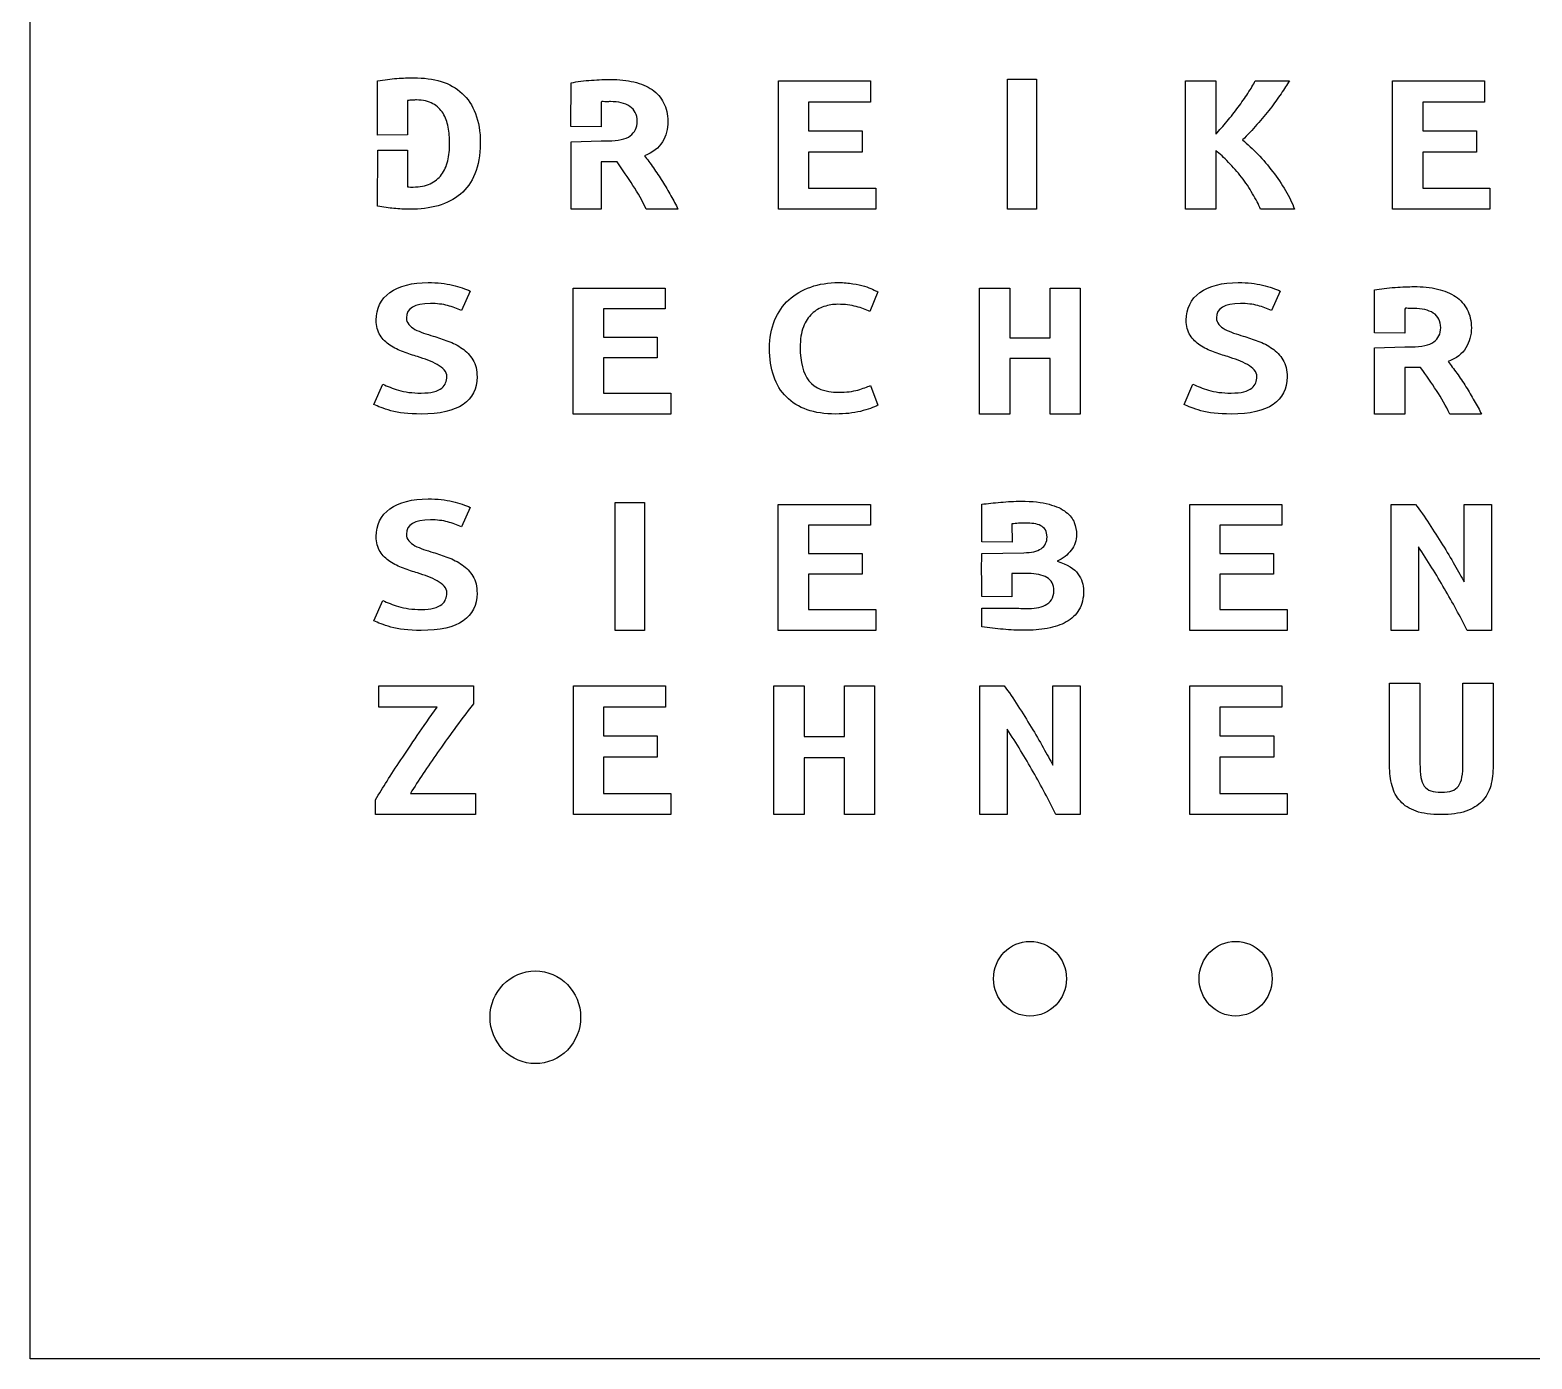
# Model space of a CAD drawing. Extents: x 32 to 171, y 23 to 158.
# Drawn here: x 32.1 to 105.2, y 22.9 to 87.6 of the extents above; entities that cross this region are included whole.
import ezdxf

# ---------------------------------------------------------------- set-up
doc = ezdxf.new("R2010")
doc.units = 0
doc.layers.add('Ebene_1', color=7, linetype='CONTINUOUS')

msp = doc.modelspace()

# ---------------------------------------------------------------- linework, layer by layer
at = {"layer": 'Ebene_1', "color": 7}
for p, q in [((32.058971, 22.93904), (32.058971, 158.33572)), ((48.978982, 82.527714), (48.978982, 85.163807)), ((58.395717, 82.943419), (58.409687, 85.072973)), ((68.502711, 78.916291), (68.502711, 85.163804)), ((68.502711, 85.163804), (72.984953, 85.163804)), ((72.984953, 85.163804), (72.984953, 84.134327)), ((79.652928, 85.249106), (81.077115, 85.249106)), ((79.652928, 78.912821), (79.652928, 85.249106)), ((81.077115, 85.249106), (81.077115, 78.912821)), ((88.331817, 78.916291), (88.331817, 85.163804)), ((88.331817, 85.163804), (89.801993, 85.163804)), ((89.801993, 85.163804), (89.801993, 82.569925)), ((91.726368, 85.163804), (93.387786, 85.163804)), ((98.410008, 78.916291), (98.410008, 85.163804)), ((98.410008, 85.163804), (102.89225, 85.163804)), ((102.89225, 85.163804), (102.89225, 84.134327)), ((50.449156, 84.205106), (50.43519, 82.530238)), ((59.879861, 84.124113), (59.879861, 82.920962)), ((72.984953, 84.134327), (69.972886, 84.134327)), ((69.972886, 84.134327), (69.972886, 82.731412)), ((102.89225, 84.134327), (99.880183, 84.134327)), ((99.880183, 84.134327), (99.880183, 82.731412)), ((59.879861, 82.920962), (58.395717, 82.943419)), ((69.972886, 82.731412), (72.590515, 82.731412)), ((72.590515, 82.731412), (72.590515, 81.701935)), ((99.880183, 82.731412), (102.497812, 82.731412)), ((102.497812, 82.731412), (102.497812, 81.701935)), ((50.43519, 82.530238), (48.978982, 82.527714)), ((58.409687, 82.194373), (59.879862, 82.246957)), ((58.409687, 78.916296), (58.409687, 82.194373)), ((59.879861, 82.246831), (60.202583, 82.246831)), ((48.978982, 79.067687), (48.992949, 81.791159)), ((48.992949, 81.791159), (50.449156, 81.793682)), ((50.449156, 81.793682), (50.449156, 80.006454)), ((60.644832, 81.21748), (59.879862, 81.21748)), ((59.879862, 81.21748), (59.879862, 78.916296)), ((72.590515, 81.701935), (69.972886, 81.701935)), ((69.972886, 81.701935), (69.972886, 79.945768)), ((89.801993, 81.772585), (89.801993, 78.916291)), ((102.497812, 81.701935), (99.880183, 81.701935)), ((99.880183, 81.701935), (99.880183, 79.945768)), ((50.580636, 79.996361), (50.712115, 79.996361)), ((69.972886, 79.945768), (73.247911, 79.945768)), ((73.247911, 79.945768), (73.247911, 78.916291)), ((99.880183, 79.945768), (103.155208, 79.945768)), ((103.155208, 79.945768), (103.155208, 78.916291)), ((59.879862, 78.916296), (58.409687, 78.916296)), ((63.609087, 78.916296), (62.067196, 78.916296)), ((73.247911, 78.916291), (68.502711, 78.916291)), ((81.077115, 78.912821), (79.652928, 78.912821)), ((89.801993, 78.916291), (88.331817, 78.916291)), ((93.638791, 78.916291), (91.977374, 78.916291)), ((103.155208, 78.916291), (98.410008, 78.916291)), ((53.493511, 74.930066), (53.063214, 73.988722)), ((58.51371, 68.945098), (58.51371, 75.078698)), ((58.51371, 75.078698), (62.995971, 75.078698)), ((62.995971, 75.078698), (62.995971, 74.067991)), ((73.340043, 74.900339), (72.957557, 73.929269)), ((78.300956, 68.945098), (78.300956, 75.078698)), ((78.300956, 75.078698), (79.771137, 75.078698)), ((79.771137, 75.078698), (79.771137, 72.66093)), ((81.731379, 72.66093), (81.731379, 75.078698)), ((81.731379, 75.078698), (83.20156, 75.078698)), ((83.20156, 75.078698), (83.20156, 68.945098)), ((92.943551, 74.930066), (92.513254, 73.988722)), ((97.526346, 72.898793), (97.540316, 74.989519)), ((62.995971, 74.067991), (59.983892, 74.067991)), ((59.983892, 74.067991), (59.983892, 72.690657)), ((99.010496, 74.05796), (99.010496, 72.876746)), ((59.983892, 72.690657), (62.601532, 72.690657)), ((62.601532, 72.690657), (62.601532, 71.67995)), ((79.771137, 72.66093), (81.731379, 72.66093)), ((99.010496, 72.876746), (97.526346, 72.898793)), ((62.601532, 71.67995), (59.983892, 71.67995)), ((59.983892, 71.67995), (59.983892, 69.955804)), ((97.540316, 72.163406), (99.010497, 72.215031)), ((97.540316, 68.945099), (97.540316, 72.163406)), ((99.010496, 72.214907), (99.333219, 72.214907)), ((81.731379, 71.650224), (79.771137, 71.650224)), ((79.771137, 71.650224), (79.771137, 68.945098)), ((81.731379, 68.945098), (81.731379, 71.650224)), ((99.77547, 71.204325), (99.010497, 71.204325)), ((99.010497, 71.204325), (99.010497, 68.945099)), ((48.808055, 69.410817), (49.238352, 70.401706)), ((72.981463, 70.332344), (73.351996, 69.371182)), ((88.258095, 69.410817), (88.688392, 70.401706)), ((51.102972, 69.965715), (51.102972, 69.965715)), ((59.983892, 69.955804), (63.25893, 69.955804)), ((63.25893, 69.955804), (63.25893, 68.945098)), ((90.553012, 69.965715), (90.553012, 69.965715)), ((63.25893, 68.945098), (58.51371, 68.945098)), ((71.28418, 68.9451), (71.28418, 68.9451)), ((79.771137, 68.945098), (78.300956, 68.945098)), ((83.20156, 68.945098), (81.731379, 68.945098)), ((99.010497, 68.945099), (97.540316, 68.945099)), ((102.739738, 68.945099), (101.19784, 68.945099)), ((53.493549, 64.397332), (53.063252, 63.455569)), ((60.559689, 64.629826), (61.983882, 64.629826)), ((60.559689, 58.406309), (60.559689, 64.629826)), ((61.983882, 64.629826), (61.983882, 58.406309)), ((68.499245, 58.409711), (68.499245, 64.546038)), ((68.499245, 64.546038), (72.981506, 64.546038)), ((72.981506, 64.546038), (72.981506, 63.534882)), ((78.408463, 63.80556), (78.408463, 64.5503)), ((88.533052, 58.409711), (88.533052, 64.546038)), ((88.533052, 64.546038), (93.015313, 64.546038)), ((93.015313, 64.546038), (93.015313, 63.534882)), ((98.346761, 58.409711), (98.346761, 64.546038)), ((98.346761, 64.546038), (99.530078, 64.546038)), ((101.896712, 60.769074), (101.896712, 64.546038)), ((101.896712, 64.546038), (103.223462, 64.546038)), ((103.223462, 64.546038), (103.223462, 58.409711)), ((72.981506, 63.534882), (69.969427, 63.534882)), ((69.969427, 63.534882), (69.969427, 62.156935)), ((79.878638, 63.59757), (79.888538, 62.71358)), ((93.015313, 63.534882), (90.003234, 63.534882)), ((90.003234, 63.534882), (90.003234, 62.156935)), ((79.888538, 62.71358), (78.406963, 62.72058)), ((78.407015, 62.16121), (80.452369, 62.19011)), ((99.67351, 62.484074), (99.67351, 58.409711)), ((69.969427, 62.156935), (72.587067, 62.156935)), ((72.587067, 62.156935), (72.587067, 61.145779)), ((90.003234, 62.156935), (92.620874, 62.156935)), ((92.620874, 62.156935), (92.620874, 61.145779)), ((72.587067, 61.145779), (69.969427, 61.145779)), ((69.969427, 61.145779), (69.969427, 59.420867)), ((78.418515, 60.05494), (78.408515, 60.82586)), ((79.878653, 61.18011), (79.868753, 60.04713)), ((80.667532, 61.18011), (79.878653, 61.18011)), ((92.620874, 61.145779), (90.003234, 61.145779)), ((90.003234, 61.145779), (90.003234, 59.420867)), ((79.868753, 60.04713), (78.418515, 60.05494)), ((48.808092, 58.875629), (49.238389, 59.866958)), ((51.10301, 59.430773), (51.10301, 59.430773)), ((69.969427, 59.420867), (73.244466, 59.420867)), ((73.244466, 59.420867), (73.244466, 58.409711)), ((78.408463, 58.59205), (78.408463, 59.48516)), ((90.003234, 59.420867), (93.278273, 59.420867)), ((93.278273, 59.420867), (93.278273, 58.409711)), ((61.983882, 58.406309), (60.559689, 58.406309)), ((73.244466, 58.409711), (68.499245, 58.409711)), ((93.278273, 58.409711), (88.533052, 58.409711)), ((99.67351, 58.409711), (98.346761, 58.409711)), ((103.223462, 58.409711), (102.040145, 58.409711)), ((49.039012, 54.677387), (49.039012, 55.710017)), ((49.039012, 55.710017), (53.652707, 55.710017)), ((53.652707, 55.710017), (53.652707, 54.839368)), ((58.517475, 49.443371), (58.517475, 55.710017)), ((58.517475, 55.710017), (62.999691, 55.710017)), ((62.999691, 55.710017), (62.999691, 54.677387)), ((68.287723, 49.443371), (68.287723, 55.710017)), ((68.287723, 55.710017), (69.75789, 55.710017)), ((69.75789, 55.710017), (69.75789, 53.239804)), ((71.718113, 53.239804), (71.718113, 55.710017)), ((71.718113, 55.710017), (73.18828, 55.710017)), ((73.18828, 55.710017), (73.18828, 49.443371)), ((78.316481, 49.443371), (78.316481, 55.710017)), ((78.316481, 55.710017), (79.499786, 55.710017)), ((81.866396, 51.852841), (81.866396, 55.710017)), ((81.866396, 55.710017), (83.193133, 55.710017)), ((83.193133, 55.710017), (83.193133, 49.443371)), ((88.53648, 49.443371), (88.53648, 55.710017)), ((88.53648, 55.710017), (93.018696, 55.710017)), ((93.018696, 55.710017), (93.018696, 54.677387)), ((98.266421, 51.842715), (98.266421, 55.841625)), ((98.266421, 55.841625), (99.74854, 55.841625)), ((99.74854, 55.841625), (99.74854, 51.923706)), ((101.840241, 51.93383), (101.840241, 55.841625)), ((101.840241, 55.841625), (103.310409, 55.841625)), ((103.310409, 55.841625), (103.310409, 51.842715)), ((51.883726, 54.677387), (49.039012, 54.677387)), ((62.999691, 54.677387), (59.987642, 54.677387)), ((59.987642, 54.677387), (59.987642, 53.270176)), ((93.018696, 54.677387), (90.006647, 54.677387)), ((90.006647, 54.677387), (90.006647, 53.270176)), ((79.643217, 53.604262), (79.643217, 49.443371)), ((59.987642, 53.270176), (62.605256, 53.270176)), ((62.605256, 53.270176), (62.605256, 52.237546)), ((69.75789, 53.239804), (71.718113, 53.239804)), ((90.006647, 53.270176), (92.624261, 53.270176)), ((92.624261, 53.270176), (92.624261, 52.237546)), ((62.605256, 52.237546), (59.987642, 52.237546)), ((59.987642, 52.237546), (59.987642, 50.476001)), ((71.718113, 52.207174), (69.75789, 52.207174)), ((69.75789, 52.207174), (69.75789, 49.443371)), ((71.718113, 49.443371), (71.718113, 52.207174)), ((92.624261, 52.237546), (90.006647, 52.237546)), ((90.006647, 52.237546), (90.006647, 50.476001)), ((50.580895, 50.476001), (53.760281, 50.476001)), ((53.760281, 50.476001), (53.760281, 49.443371)), ((59.987642, 50.476001), (63.262648, 50.476001)), ((63.262648, 50.476001), (63.262648, 49.443371)), ((90.006647, 50.476001), (93.281653, 50.476001)), ((93.281653, 50.476001), (93.281653, 49.443371)), ((48.883629, 49.443371), (48.883629, 50.162162)), ((53.760281, 49.443371), (48.883629, 49.443371)), ((63.262648, 49.443371), (58.517475, 49.443371)), ((69.75789, 49.443371), (68.287723, 49.443371)), ((73.18828, 49.443371), (71.718113, 49.443371)), ((79.643217, 49.443371), (78.316481, 49.443371)), ((83.193133, 49.443371), (82.009827, 49.443371)), ((93.281653, 49.443371), (88.53648, 49.443371)), ((100.764509, 49.443369), (100.764509, 49.443369)), ((82.533765, 41.45289), (82.533765, 41.45289)), ((92.548344, 41.45289), (92.548344, 41.45289)), ((58.872849, 39.57475), (58.872849, 39.57475)), ((170.553001, 22.93904), (32.058971, 22.93904))]:
    msp.add_line(p, q, dxfattribs=at)
for points in [[(48.978982, 85.163807), (49.313656, 85.224364), (49.628409, 85.264736), (49.923241, 85.284922)], [(49.923241, 85.284922), (50.218073, 85.305108), (50.492984, 85.315201), (50.747973, 85.315201)], [(50.747973, 85.315201), (51.234048, 85.315201), (51.676296, 85.254643), (52.074717, 85.133528)], [(52.074717, 85.133528), (52.481107, 85.012413), (52.823749, 84.820648), (53.102644, 84.558232)], [(58.409687, 85.072973), (58.553119, 85.099896), (58.708503, 85.123438), (58.87584, 85.143624)], [(58.87584, 85.143624), (59.051146, 85.170622), (59.226451, 85.187275), (59.401757, 85.194088)], [(59.401757, 85.194088), (59.577062, 85.207461), (59.744399, 85.217554), (59.903768, 85.224367)], [(59.903768, 85.224367), (60.063136, 85.23118), (60.202584, 85.23446), (60.32211, 85.23446)], [(60.32211, 85.23446), (60.744437, 85.23446), (61.126921, 85.194088), (61.469564, 85.113345)], [(61.469564, 85.113345), (61.812206, 85.032602), (62.107038, 84.908131), (62.35406, 84.739907)], [(91.367789, 84.558229), (91.511221, 84.780274), (91.630747, 84.982132), (91.726368, 85.163804)], [(93.387786, 85.163804), (93.276228, 84.982132), (93.140765, 84.773545), (92.981396, 84.538044)], [(50.664304, 84.225292), (50.58462, 84.225292), (50.512904, 84.218479), (50.449156, 84.205106)], [(50.879452, 84.235385), (50.815704, 84.235385), (50.743988, 84.232105), (50.664304, 84.225292)], [(51.680279, 84.053712), (51.4731, 84.174827), (51.206157, 84.235385), (50.879452, 84.235385)], [(53.102644, 84.558232), (53.381539, 84.302553), (53.596687, 83.972843), (53.748087, 83.569126)], [(60.118914, 84.144299), (60.03923, 84.144299), (59.879861, 84.19658), (59.879861, 84.124113)], [(60.322109, 84.154392), (60.26633, 84.154392), (60.198599, 84.151112), (60.118914, 84.144299)], [(61.266368, 83.922255), (61.027315, 84.077004), (60.712562, 84.154392), (60.322109, 84.154392)], [(62.35406, 84.739907), (62.601081, 84.571683), (62.788339, 84.356376), (62.915834, 84.093961)], [(90.889683, 83.882004), (91.064989, 84.110777), (91.224357, 84.336185), (91.367789, 84.558229)], [(92.981396, 84.538044), (92.829996, 84.309271), (92.65469, 84.067041), (92.45548, 83.811354)], [(52.170337, 83.589438), (52.050811, 83.78456), (51.887458, 83.939334), (51.680279, 84.053712)], [(52.421343, 82.913213), (52.373532, 83.168892), (52.289864, 83.394317), (52.170337, 83.589438)], [(53.748087, 83.569126), (53.907456, 83.172147), (53.98714, 82.691043), (53.98714, 82.12584)], [(61.624947, 83.195565), (61.624947, 83.525275), (61.505421, 83.767505), (61.266368, 83.922255)], [(62.915834, 84.093961), (63.051297, 83.838282), (63.119029, 83.535494), (63.119029, 83.185598)], [(90.351814, 83.195686), (90.543057, 83.424459), (90.722346, 83.653231), (90.889683, 83.882004)], [(92.45548, 83.811354), (92.256269, 83.562395), (92.041121, 83.306708), (91.810037, 83.044292)], [(52.493059, 82.125966), (52.493059, 82.395119), (52.469153, 82.657534), (52.421343, 82.913213)], [(61.290273, 82.489061), (61.51339, 82.657285), (61.624947, 82.892778), (61.624947, 83.195565)], [(63.119029, 83.185598), (63.119029, 82.822253), (63.031376, 82.492543), (62.856071, 82.196493)], [(89.801993, 82.569925), (89.977298, 82.758326), (90.160572, 82.966913), (90.351814, 83.195686)], [(91.810037, 83.044292), (91.586921, 82.781877), (91.351852, 82.529554), (91.104831, 82.287324)], [(52.397437, 81.268068), (52.461185, 81.530484), (52.493059, 81.816441), (52.493059, 82.125966)], [(53.98714, 82.12584), (53.98714, 81.547188), (53.899487, 81.052635), (53.724182, 80.642181)], [(60.202583, 82.246831), (60.704594, 82.246831), (61.067157, 82.327574), (61.290273, 82.489061)], [(62.856071, 82.196493), (62.680765, 81.900442), (62.389918, 81.675017), (61.983528, 81.520267)], [(91.104831, 82.287324), (91.351852, 82.085466), (91.602858, 81.853328), (91.857847, 81.590913)], [(52.098621, 80.601936), (52.242053, 80.790345), (52.341658, 81.012389), (52.397437, 81.268068)], [(61.421753, 80.076981), (61.1827, 80.453775), (60.923726, 80.833949), (60.644832, 81.21748)], [(61.983528, 81.520267), (62.118991, 81.345332), (62.262423, 81.150186), (62.413823, 80.934878)], [(90.42353, 81.197289), (90.208383, 81.426062), (90.001203, 81.617827), (89.801993, 81.772585)], [(91.05702, 80.470599), (90.85781, 80.733015), (90.646646, 80.975245), (90.42353, 81.197289)], [(91.857847, 81.590913), (92.112837, 81.328497), (92.35189, 81.045895), (92.575006, 80.743108)], [(51.5488, 80.157848), (51.779884, 80.265514), (51.963158, 80.413526), (52.098621, 80.601936)], [(53.724182, 80.642181), (53.556845, 80.238465), (53.321776, 79.908755), (53.018976, 79.653076)], [(62.413823, 80.934878), (62.565223, 80.726283), (62.712639, 80.504239), (62.856071, 80.268746)], [(91.594889, 79.673259), (91.435521, 79.949132), (91.256231, 80.214912), (91.05702, 80.470599)], [(92.575006, 80.743108), (92.806091, 80.447049), (93.01327, 80.140897), (93.196544, 79.824653)], [(50.449156, 80.006454), (50.488999, 79.999641), (50.532825, 79.996361), (50.580636, 79.996361)], [(50.712115, 79.996361), (51.046789, 79.996361), (51.325684, 80.050181), (51.5488, 80.157848)], [(62.067196, 78.916296), (61.883922, 79.320012), (61.668775, 79.706899), (61.421753, 80.076981)], [(62.856071, 80.268746), (62.999502, 80.039965), (63.134966, 79.807828), (63.262461, 79.572335)], [(93.196544, 79.824653), (93.379817, 79.515137), (93.527233, 79.212349), (93.638791, 78.916291)], [(49.779809, 78.956665), (49.532788, 78.976851), (49.265846, 79.013866), (48.978982, 79.067687)], [(51.931285, 79.087873), (51.516927, 78.973495), (51.058742, 78.916293), (50.556731, 78.916293)], [(53.018976, 79.653076), (52.716176, 79.397397), (52.353612, 79.208988), (51.931285, 79.087873)], [(63.262461, 79.572335), (63.397924, 79.343554), (63.513466, 79.124891), (63.609087, 78.916296)], [(91.977374, 78.916291), (91.889721, 79.151792), (91.762226, 79.404115), (91.594889, 79.673259)], [(50.556731, 78.916293), (50.293773, 78.916293), (50.034799, 78.929666), (49.779809, 78.956665)], [(49.58498, 74.860704), (50.039183, 75.184394), (50.660723, 75.346239), (51.449601, 75.346239)], [(51.449601, 75.346239), (51.903803, 75.346239), (52.298242, 75.303301), (52.632917, 75.217424)], [(70.076958, 75.128244), (70.491318, 75.273574), (70.941536, 75.346239), (71.427612, 75.346239)], [(71.427612, 75.346239), (71.690572, 75.346239), (71.925641, 75.326421), (72.132821, 75.286786)], [(89.03502, 74.860704), (89.489223, 75.184394), (90.110763, 75.346239), (90.899641, 75.346239)], [(90.899641, 75.346239), (91.353843, 75.346239), (91.748282, 75.303301), (92.082957, 75.217424)], [(48.915629, 73.513095), (48.915629, 74.087811), (49.138746, 74.537013), (49.58498, 74.860704)], [(52.632917, 75.217424), (52.975561, 75.131547), (53.262426, 75.035761), (53.493511, 74.930066)], [(69.013168, 74.503984), (69.31597, 74.781433), (69.670566, 74.989519), (70.076958, 75.128244)], [(72.132821, 75.286786), (72.34797, 75.253756), (72.535229, 75.214121), (72.694598, 75.167879)], [(72.694598, 75.167879), (72.853967, 75.121638), (72.985447, 75.072093), (73.089037, 75.019246)], [(73.089037, 75.019246), (73.200595, 74.966398), (73.284264, 74.926763), (73.340043, 74.900339)], [(88.365669, 73.513095), (88.365669, 74.087811), (88.588786, 74.537013), (89.03502, 74.860704)], [(92.082957, 75.217424), (92.425601, 75.131547), (92.712466, 75.035761), (92.943551, 74.930066)], [(97.540316, 74.989519), (97.683748, 75.01595), (97.839133, 75.039063), (98.006471, 75.058881)], [(98.006471, 75.058881), (98.181777, 75.085387), (98.357083, 75.101737), (98.532389, 75.108425)], [(98.532389, 75.108425), (98.707696, 75.121554), (98.875033, 75.131463), (99.034402, 75.138152)], [(99.034402, 75.138152), (99.193772, 75.14484), (99.33322, 75.148061), (99.452747, 75.148061)], [(99.452747, 75.148061), (99.875075, 75.148061), (100.257561, 75.108425), (100.600205, 75.029154)], [(100.600205, 75.029154), (100.942849, 74.949883), (101.237682, 74.827682), (101.484705, 74.662525)], [(101.484705, 74.662525), (101.731727, 74.497369), (101.918986, 74.285988), (102.046482, 74.028357)], [(51.557175, 74.325624), (50.776265, 74.325624), (50.385811, 74.091114), (50.385811, 73.622093)], [(52.393864, 74.226535), (52.15481, 74.292594), (51.875913, 74.325624), (51.557175, 74.325624)], [(53.063214, 73.988722), (52.864003, 74.081205), (52.640886, 74.160476), (52.393864, 74.226535)], [(68.319912, 73.503187), (68.487249, 73.899542), (68.718335, 74.233141), (69.013168, 74.503984)], [(70.722403, 74.176991), (70.507255, 74.110931), (70.312027, 73.995328), (70.136721, 73.83018)], [(71.403707, 74.285988), (71.172621, 74.285988), (70.94552, 74.249656), (70.722403, 74.176991)], [(72.288206, 74.176991), (72.033215, 74.249656), (71.738382, 74.285988), (71.403707, 74.285988)], [(72.957557, 73.929269), (72.774283, 74.028357), (72.551166, 74.110931), (72.288206, 74.176991)], [(91.007215, 74.325624), (90.226305, 74.325624), (89.835851, 74.091114), (89.835851, 73.622093)], [(91.843904, 74.226535), (91.60485, 74.292594), (91.325953, 74.325624), (91.007215, 74.325624)], [(92.513254, 73.988722), (92.314043, 74.081205), (92.090926, 74.160476), (91.843904, 74.226535)], [(99.24955, 74.077777), (99.169865, 74.077777), (99.010496, 74.129105), (99.010496, 74.05796)], [(99.452746, 74.087686), (99.396967, 74.087686), (99.329235, 74.084466), (99.24955, 74.077777)], [(100.397009, 73.859782), (100.157955, 74.01171), (99.843201, 74.087686), (99.452746, 74.087686)], [(102.046482, 74.028357), (102.181945, 73.77734), (102.249677, 73.480073), (102.249677, 73.136557)], [(49.106872, 72.779838), (48.979377, 72.978016), (48.915629, 73.222435), (48.915629, 73.513095)], [(50.385811, 73.622093), (50.385811, 73.503187), (50.425653, 73.397492), (50.505338, 73.305009)], [(50.505338, 73.305009), (50.585022, 73.219132), (50.684628, 73.139861), (50.804155, 73.067196)], [(68.068905, 72.145669), (68.068905, 72.654325), (68.152574, 73.106831), (68.319912, 73.503187)], [(69.718377, 73.186102), (69.614787, 72.915259), (69.562992, 72.578357), (69.562992, 72.175396)], [(70.136721, 73.83018), (69.969384, 73.671638), (69.829935, 73.456945), (69.718377, 73.186102)], [(88.556912, 72.779838), (88.429417, 72.978016), (88.365669, 73.222435), (88.365669, 73.513095)], [(89.835851, 73.622093), (89.835851, 73.503187), (89.875693, 73.397492), (89.955378, 73.305009)], [(89.955378, 73.305009), (90.035062, 73.219132), (90.134668, 73.139861), (90.254195, 73.067196)], [(100.75559, 73.146342), (100.75559, 73.470041), (100.636063, 73.707854), (100.397009, 73.859782)], [(100.420914, 72.45272), (100.644031, 72.617877), (100.75559, 72.849076), (100.75559, 73.146342)], [(49.58498, 72.294303), (49.393737, 72.426421), (49.234368, 72.588266), (49.106872, 72.779838)], [(50.804155, 73.067196), (50.931651, 73.001136), (51.071099, 72.941683), (51.222499, 72.888836)], [(51.222499, 72.888836), (51.381869, 72.835988), (51.537254, 72.786444), (51.688655, 72.740202)], [(51.688655, 72.740202), (51.91974, 72.667537), (52.158794, 72.584963), (52.405816, 72.49248)], [(52.405816, 72.49248), (52.660807, 72.406603), (52.891892, 72.287697), (53.099073, 72.13576)], [(89.03502, 72.294303), (88.843777, 72.426421), (88.684408, 72.588266), (88.556912, 72.779838)], [(90.254195, 73.067196), (90.381691, 73.001136), (90.521139, 72.941683), (90.672539, 72.888836)], [(90.672539, 72.888836), (90.831909, 72.835988), (90.987294, 72.786444), (91.138695, 72.740202)], [(91.138695, 72.740202), (91.36978, 72.667537), (91.608834, 72.584963), (91.855856, 72.49248)], [(91.855856, 72.49248), (92.110847, 72.406603), (92.341932, 72.287697), (92.549113, 72.13576)], [(99.333219, 72.214907), (99.835232, 72.214907), (100.197797, 72.294178), (100.420914, 72.45272)], [(102.249677, 73.136557), (102.249677, 72.779837), (102.162024, 72.456139), (101.986718, 72.165486)], [(50.242378, 71.967309), (50.003325, 72.053186), (49.784192, 72.162184), (49.58498, 72.294303)], [(50.935635, 71.739405), (50.712518, 71.805464), (50.481432, 71.881432), (50.242378, 71.967309)], [(51.437648, 71.561045), (51.27031, 71.627104), (51.102972, 71.686558), (50.935635, 71.739405)], [(53.099073, 72.13576), (53.314221, 71.99043), (53.489527, 71.805464), (53.624991, 71.580863)], [(68.893641, 69.777446), (68.343817, 70.332344), (68.068905, 71.121751), (68.068905, 72.145669)], [(69.562992, 72.175396), (69.562992, 71.475168), (69.706424, 70.936785), (69.993289, 70.560248)], [(89.692418, 71.967309), (89.453365, 72.053186), (89.234232, 72.162184), (89.03502, 72.294303)], [(90.385675, 71.739405), (90.162558, 71.805464), (89.931472, 71.881432), (89.692418, 71.967309)], [(90.887688, 71.561045), (90.72035, 71.627104), (90.553012, 71.686558), (90.385675, 71.739405)], [(92.549113, 72.13576), (92.764261, 71.99043), (92.939567, 71.805464), (93.075031, 71.580863)], [(101.986718, 72.165486), (101.811412, 71.874834), (101.520563, 71.653519), (101.114171, 71.501591)], [(51.89185, 71.352959), (51.756386, 71.43223), (51.604986, 71.501592), (51.437648, 71.561045)], [(52.226526, 71.095328), (52.138873, 71.194416), (52.027314, 71.280293), (51.89185, 71.352959)], [(52.358005, 70.758426), (52.358005, 70.883938), (52.314179, 70.996239), (52.226526, 71.095328)], [(53.624991, 71.580863), (53.760455, 71.362867), (53.828187, 71.085419), (53.828187, 70.748517)], [(91.34189, 71.352959), (91.206426, 71.43223), (91.055026, 71.501592), (90.887688, 71.561045)], [(91.676566, 71.095328), (91.588913, 71.194416), (91.477354, 71.280293), (91.34189, 71.352959)], [(91.808045, 70.758426), (91.808045, 70.883938), (91.764219, 70.996239), (91.676566, 71.095328)], [(93.075031, 71.580863), (93.210495, 71.362867), (93.278227, 71.085419), (93.278227, 70.748517)], [(100.552395, 70.084621), (100.313341, 70.454544), (100.054366, 70.827787), (99.77547, 71.204325)], [(101.114171, 71.501591), (101.249635, 71.329845), (101.393067, 71.138257), (101.544468, 70.926876)], [(49.238352, 70.401706), (49.453501, 70.296011), (49.708491, 70.196922), (50.003325, 70.104439)], [(52.106999, 70.203528), (52.20262, 70.282799), (52.266368, 70.368676), (52.298242, 70.461159)], [(52.298242, 70.461159), (52.338084, 70.560248), (52.358005, 70.659337), (52.358005, 70.758426)], [(53.828187, 70.748517), (53.828187, 70.173801), (53.601086, 69.727902), (53.146883, 69.410817)], [(69.993289, 70.560248), (70.288122, 70.190316), (70.76623, 70.00535), (71.427612, 70.00535)], [(72.371875, 70.114348), (72.626866, 70.187013), (72.830062, 70.259678), (72.981463, 70.332344)], [(88.688392, 70.401706), (88.903541, 70.296011), (89.158531, 70.196922), (89.453365, 70.104439)], [(91.557039, 70.203528), (91.65266, 70.282799), (91.716408, 70.368676), (91.748282, 70.461159)], [(91.748282, 70.461159), (91.788124, 70.560248), (91.808045, 70.659337), (91.808045, 70.758426)], [(93.278227, 70.748517), (93.278227, 70.173801), (93.051126, 69.727902), (92.596923, 69.410817)], [(101.544468, 70.926876), (101.695869, 70.722084), (101.843286, 70.504089), (101.986718, 70.27289)], [(101.986718, 70.27289), (102.13015, 70.04828), (102.265614, 69.820376), (102.39311, 69.589177)], [(50.003325, 70.104439), (50.306126, 70.011956), (50.672675, 69.965715), (51.102972, 69.965715)], [(51.102972, 69.965715), (51.349995, 69.965715), (51.553191, 69.985533), (51.71256, 70.025168)], [(51.71256, 70.025168), (51.879898, 70.07141), (52.011377, 70.130863), (52.106999, 70.203528)], [(71.28418, 68.9451), (70.240311, 68.9451), (69.443465, 69.222548), (68.893641, 69.777446)], [(71.427612, 70.00535), (71.810099, 70.00535), (72.124853, 70.041683), (72.371875, 70.114348)], [(89.453365, 70.104439), (89.756166, 70.011956), (90.122715, 69.965715), (90.553012, 69.965715)], [(90.553012, 69.965715), (90.800035, 69.965715), (91.003231, 69.985533), (91.1626, 70.025168)], [(91.1626, 70.025168), (91.329938, 70.07141), (91.461417, 70.130863), (91.557039, 70.203528)], [(101.19784, 68.945099), (101.014566, 69.341454), (100.799417, 69.721287), (100.552395, 70.084621)], [(102.39311, 69.589177), (102.528573, 69.364567), (102.644116, 69.149891), (102.739738, 68.945099)], [(49.632791, 69.103642), (49.266242, 69.215943), (48.99133, 69.318334), (48.808055, 69.410817)], [(51.102972, 68.9451), (50.489401, 68.9451), (49.99934, 68.997947), (49.632791, 69.103642)], [(53.146883, 69.410817), (52.700649, 69.100339), (52.019346, 68.9451), (51.102972, 68.9451)], [(72.503355, 69.073915), (72.152742, 68.988038), (71.746351, 68.9451), (71.28418, 68.9451)], [(73.351996, 69.371182), (73.144816, 69.265487), (72.861936, 69.166398), (72.503355, 69.073915)], [(89.082831, 69.103642), (88.716282, 69.215943), (88.44137, 69.318334), (88.258095, 69.410817)], [(90.553012, 68.9451), (89.939441, 68.9451), (89.44938, 68.997947), (89.082831, 69.103642)], [(92.596923, 69.410817), (92.150689, 69.100339), (91.469386, 68.9451), (90.553012, 68.9451)], [(49.585017, 64.327939), (50.03922, 64.651773), (50.66076, 64.81369), (51.449638, 64.81369)], [(51.449638, 64.81369), (51.90384, 64.81369), (52.298279, 64.770732), (52.632955, 64.684817)], [(52.632955, 64.684817), (52.975599, 64.598902), (53.262464, 64.503074), (53.493549, 64.397332)], [(78.408463, 64.5503), (78.687359, 64.59), (78.994145, 64.6229), (79.328821, 64.6494)], [(79.328821, 64.6494), (79.663496, 64.6824), (79.994186, 64.6989), (80.320895, 64.6989)], [(80.320895, 64.6989), (80.878687, 64.6989), (81.332889, 64.6494), (81.683501, 64.55021)], [(81.683501, 64.55021), (82.034114, 64.45781), (82.309026, 64.33211), (82.508237, 64.1735)], [(99.530078, 64.546038), (99.753195, 64.255248), (99.976312, 63.938023), (100.199429, 63.594362)], [(48.915666, 62.979731), (48.915666, 63.554702), (49.138783, 64.004105), (49.585017, 64.327939)], [(51.557212, 63.792621), (50.776303, 63.792621), (50.385848, 63.558007), (50.385848, 63.088778)], [(52.393901, 63.693488), (52.154847, 63.759577), (51.875951, 63.792621), (51.557212, 63.792621)], [(53.063252, 63.455569), (52.864041, 63.548093), (52.640923, 63.6274), (52.393901, 63.693488)], [(78.406963, 62.72058), (78.410163, 63.23233), (78.40721, 63.38231), (78.408463, 63.80556)], [(80.54799, 63.63747), (80.436431, 63.63747), (80.320888, 63.63447), (80.201362, 63.62727)], [(80.942429, 63.60767), (80.814933, 63.62757), (80.683453, 63.63747), (80.54799, 63.63747)], [(82.508237, 64.1735), (82.707449, 64.02149), (82.842914, 63.84966), (82.914629, 63.658)], [(82.914629, 63.658), (82.986339, 63.46636), (83.022204, 63.27468), (83.022204, 63.08303)], [(49.106909, 62.246148), (48.979414, 62.444414), (48.915666, 62.688941), (48.915666, 62.979731)], [(50.385848, 63.088778), (50.385848, 62.969818), (50.42569, 62.864076), (50.505375, 62.771552)], [(80.201362, 63.62727), (80.081835, 63.62027), (79.974258, 63.61057), (79.878638, 63.59757)], [(81.277105, 63.50857), (81.181485, 63.56147), (81.069923, 63.59447), (80.942429, 63.60767)], [(81.504206, 63.30039), (81.448426, 63.39279), (81.372725, 63.4623), (81.277105, 63.50857)], [(81.301012, 62.38837), (81.492254, 62.52717), (81.587876, 62.7155), (81.587876, 62.95342)], [(81.587876, 62.95342), (81.587876, 63.09882), (81.559976, 63.21448), (81.504206, 63.30039)], [(83.022204, 63.08303), (83.022204, 62.79225), (82.934544, 62.53451), (82.759245, 62.3098)], [(100.199429, 63.594362), (100.422546, 63.25731), (100.637695, 62.920258), (100.844875, 62.583206)], [(49.585017, 61.760397), (49.393774, 61.892574), (49.234405, 62.054491), (49.106909, 62.246148)], [(50.505375, 62.771552), (50.585059, 62.685637), (50.684665, 62.606331), (50.804192, 62.533633)], [(50.804192, 62.533633), (50.931688, 62.467545), (51.071136, 62.408065), (51.222537, 62.355194)], [(51.222537, 62.355194), (51.381906, 62.302323), (51.537291, 62.252757), (51.688692, 62.206495)], [(51.688692, 62.206495), (51.919777, 62.133797), (52.158831, 62.051186), (52.405854, 61.958662)], [(80.452369, 62.19011), (80.826839, 62.19611), (81.109769, 62.25631), (81.301012, 62.38837)], [(82.759245, 62.3098), (82.591906, 62.08509), (82.364804, 61.90665), (82.077941, 61.77446)], [(100.940496, 60.441936), (100.550042, 61.122648), (100.127713, 61.803361), (99.67351, 62.484074)], [(100.844875, 62.583206), (101.060023, 62.246155), (101.255251, 61.919016), (101.430557, 61.601791)], [(50.242415, 61.433258), (50.003362, 61.519173), (49.784229, 61.628219), (49.585017, 61.760397)], [(52.405854, 61.958662), (52.660845, 61.872747), (52.89193, 61.753788), (53.09911, 61.601784)], [(53.09911, 61.601784), (53.314259, 61.456389), (53.489565, 61.271341), (53.625029, 61.04664)], [(78.408515, 60.82586), (78.394525, 61.33455), (78.403915, 61.64946), (78.407015, 62.16121)], [(82.077941, 61.77446), (82.579954, 61.62248), (82.918614, 61.4176), (83.09392, 61.15985)], [(101.430557, 61.601791), (101.613832, 61.284565), (101.769217, 61.006993), (101.896712, 60.769074)], [(50.935672, 61.205252), (50.712555, 61.271341), (50.481469, 61.347343), (50.242415, 61.433258)], [(51.437685, 61.026813), (51.270347, 61.092902), (51.10301, 61.152382), (50.935672, 61.205252)], [(51.891888, 60.818634), (51.756424, 60.89794), (51.605023, 60.967333), (51.437685, 61.026813)], [(52.226563, 60.560889), (52.13891, 60.660021), (52.027352, 60.745937), (51.891888, 60.818634)], [(53.625029, 61.04664), (53.760493, 60.828547), (53.828225, 60.550975), (53.828225, 60.213923)], [(81.575937, 60.98185), (81.35282, 61.11402), (81.050019, 61.18011), (80.667532, 61.18011)], [(81.922565, 60.34739), (81.922565, 60.64481), (81.807023, 60.85627), (81.575937, 60.98185)], [(83.09392, 61.15985), (83.277196, 60.90211), (83.368832, 60.63115), (83.368832, 60.34697)], [(52.358043, 60.223837), (52.358043, 60.349405), (52.314216, 60.461756), (52.226563, 60.560889)], [(52.298279, 59.926438), (52.338122, 60.025571), (52.358043, 60.124704), (52.358043, 60.223837)], [(53.828225, 60.213923), (53.828225, 59.638953), (53.601124, 59.192855), (53.146921, 58.875629)], [(81.803039, 59.90129), (81.882719, 60.02027), (81.922565, 60.16895), (81.922565, 60.34739)], [(83.368832, 60.34697), (83.368832, 59.97687), (83.293132, 59.66624), (83.141731, 59.41512)], [(102.040145, 58.409711), (101.705469, 59.090424), (101.33892, 59.767832), (100.940496, 60.441936)], [(49.238389, 59.866958), (49.453537, 59.761216), (49.708528, 59.662084), (50.003362, 59.56956)], [(50.003362, 59.56956), (50.306163, 59.477036), (50.672713, 59.430773), (51.10301, 59.430773)], [(51.10301, 59.430773), (51.350032, 59.430773), (51.553228, 59.4506), (51.712597, 59.490253)], [(51.712597, 59.490253), (51.879935, 59.536515), (52.011415, 59.595995), (52.107036, 59.668692)], [(52.107036, 59.668692), (52.202658, 59.747999), (52.266406, 59.833914), (52.298279, 59.926438)], [(78.408463, 59.48516), (80.213328, 59.48516), (80.093803, 59.49116), (80.213328, 59.48516)], [(80.213328, 59.48516), (80.340825, 59.47816), (80.464336, 59.47496), (80.583862, 59.47496)], [(80.583862, 59.47496), (80.7512, 59.47496), (80.914554, 59.48516), (81.073924, 59.50476)], [(81.073924, 59.50476), (81.233293, 59.53136), (81.37274, 59.57416), (81.492268, 59.63366)], [(81.492268, 59.63366), (81.619763, 59.69976), (81.723353, 59.78896), (81.803039, 59.90129)], [(83.141731, 59.41512), (82.99033, 59.17058), (82.783149, 58.97231), (82.52019, 58.82032)], [(49.632828, 58.568317), (49.266279, 58.680668), (48.991366, 58.783105), (48.808092, 58.875629)], [(51.10301, 58.409705), (50.489438, 58.409705), (49.999377, 58.462576), (49.632828, 58.568317)], [(53.146921, 58.875629), (52.700687, 58.565013), (52.019383, 58.409705), (51.10301, 58.409705)], [(79.448347, 58.46319), (79.097735, 58.48969), (78.751106, 58.53249), (78.408463, 58.59205)], [(82.52019, 58.82032), (82.2652, 58.67492), (81.958412, 58.5692), (81.599833, 58.50309)], [(80.464326, 58.41369), (80.13762, 58.41369), (79.798959, 58.43039), (79.448347, 58.46319)], [(81.599833, 58.50309), (81.249221, 58.44359), (80.870719, 58.41369), (80.464326, 58.41369)], [(79.499786, 55.710017), (79.722901, 55.413052), (79.946015, 55.089089), (80.16913, 54.73813)], [(50.915567, 53.290423), (51.210397, 53.715624), (51.533117, 54.177945), (51.883726, 54.677387)], [(53.652707, 54.839368), (53.310067, 54.39392), (52.995316, 53.975469), (52.708454, 53.584014)], [(80.16913, 54.73813), (80.392245, 54.39392), (80.607391, 54.04971), (80.814569, 53.7055)], [(52.708454, 53.584014), (52.421592, 53.19256), (52.154651, 52.817978), (51.907631, 52.46027)], [(80.91019, 51.518755), (80.519739, 52.213924), (80.097415, 52.909093), (79.643217, 53.604262)], [(80.814569, 53.7055), (81.029716, 53.36129), (81.224941, 53.027204), (81.400246, 52.703242)], [(50.114744, 52.105936), (50.361764, 52.470394), (50.628705, 52.865223), (50.915567, 53.290423)], [(81.400246, 52.703242), (81.583519, 52.379279), (81.738902, 52.095812), (81.866396, 51.852841)], [(49.4454, 51.073306), (49.644609, 51.397269), (49.867724, 51.741479), (50.114744, 52.105936)], [(51.907631, 52.46027), (51.660611, 52.109311), (51.425544, 51.768476), (51.202429, 51.437764)], [(101.792431, 51.265657), (101.824305, 51.447886), (101.840241, 51.67061), (101.840241, 51.93383)], [(51.202429, 51.437764), (50.987282, 51.113802), (50.780104, 50.793214), (50.580895, 50.476001)], [(82.009827, 49.443371), (81.675155, 50.13854), (81.308609, 50.830335), (80.91019, 51.518755)], [(98.385946, 50.850581), (98.306263, 51.147546), (98.266421, 51.478258), (98.266421, 51.842715)], [(99.74854, 51.923706), (99.74854, 51.660486), (99.764477, 51.437762), (99.796351, 51.255533)], [(99.796351, 51.255533), (99.828224, 51.080054), (99.880019, 50.93832), (99.951734, 50.830333)], [(101.625095, 50.830333), (101.704779, 50.94507), (101.760558, 51.090178), (101.792431, 51.265657)], [(103.310409, 51.842715), (103.310409, 51.478258), (103.270567, 51.147546), (103.190883, 50.850581)], [(48.883629, 50.162162), (49.058933, 50.452379), (49.24619, 50.756093), (49.4454, 51.073306)], [(98.792334, 50.091294), (98.601093, 50.30052), (98.46563, 50.553615), (98.385946, 50.850581)], [(99.951734, 50.830333), (100.031418, 50.722346), (100.138991, 50.64473), (100.274454, 50.597485)], [(100.274454, 50.597485), (100.409916, 50.550241), (100.581237, 50.526618), (100.788415, 50.526618)], [(100.788415, 50.526618), (100.995593, 50.526618), (101.166913, 50.550241), (101.302375, 50.597485)], [(101.302375, 50.597485), (101.437838, 50.64473), (101.545411, 50.722346), (101.625095, 50.830333)], [(103.190883, 50.850581), (103.111199, 50.553615), (102.971752, 50.30052), (102.772543, 50.091294)], [(99.557299, 49.60535), (99.238564, 49.720087), (98.983575, 49.882068), (98.792334, 50.091294)], [(102.772543, 50.091294), (102.573333, 49.882068), (102.310376, 49.720087), (101.983672, 49.60535)], [(100.764509, 49.443369), (100.286406, 49.443369), (99.884003, 49.497363), (99.557299, 49.60535)], [(101.983672, 49.60535), (101.656969, 49.497363), (101.250581, 49.443369), (100.764509, 49.443369)], [(78.978642, 41.45289), (78.978644, 42.456651), (79.774485, 43.27036), (80.756203, 43.27036)], [(80.756203, 43.27036), (81.737922, 43.27036), (82.533763, 42.456652), (82.533765, 41.45289)], [(88.993223, 41.45289), (88.993225, 42.456651), (89.789065, 43.270359), (90.770783, 43.27036)], [(90.770783, 43.27036), (91.752501, 43.27036), (92.548342, 42.456651), (92.548344, 41.45289)], [(54.461853, 39.57475), (54.461863, 40.820155), (55.449295, 41.82975), (56.667351, 41.82975)], [(56.667351, 41.82975), (57.885407, 41.82975), (58.872839, 40.820155), (58.872849, 39.57475)], [(80.756203, 39.63542), (79.774485, 39.63542), (78.978644, 40.449129), (78.978642, 41.45289)], [(82.533765, 41.45289), (82.533763, 40.449128), (81.737922, 39.63542), (80.756203, 39.63542)], [(90.770783, 39.63542), (89.789065, 39.635421), (88.993225, 40.449129), (88.993223, 41.45289)], [(92.548344, 41.45289), (92.548342, 40.449129), (91.752501, 39.63542), (90.770783, 39.63542)], [(55.107821, 37.980197), (54.694209, 38.4031), (54.461848, 38.976678), (54.461853, 39.57475)], [(58.872849, 39.57475), (58.872854, 38.976678), (58.640493, 38.4031), (58.226881, 37.980197)], [(56.667351, 37.31971), (56.082413, 37.31971), (55.521433, 37.557294), (55.107821, 37.980197)], [(58.226881, 37.980197), (57.813269, 37.557294), (57.252289, 37.31971), (56.667351, 37.31971)]]:
    msp.add_open_spline(points, degree=3, dxfattribs=at)

doc.saveas('drawing.dxf')
